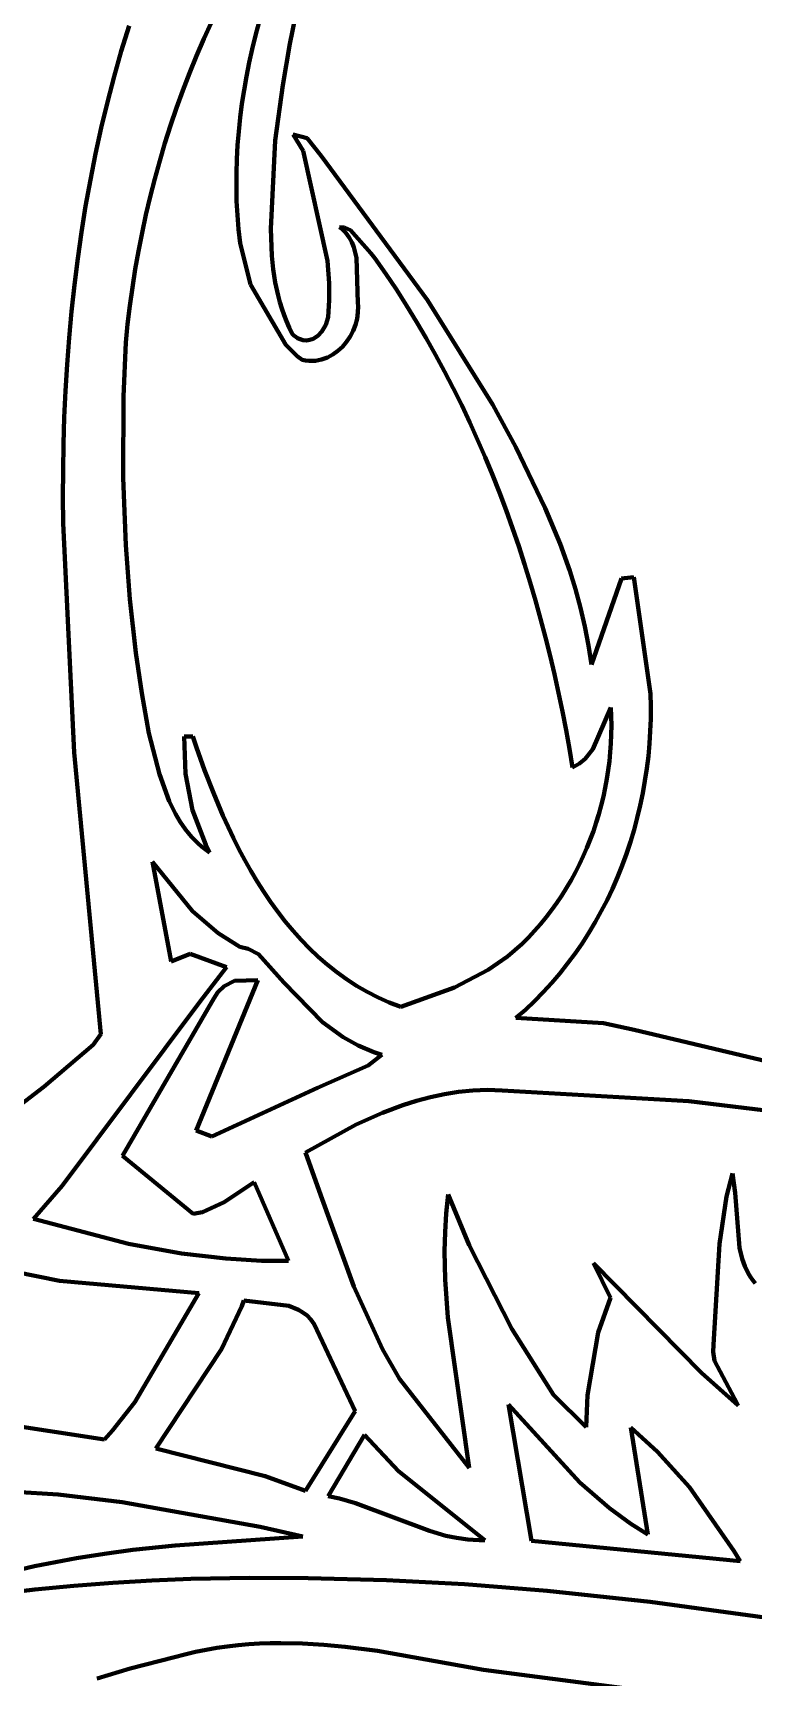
# Model space of a CAD drawing. Header units: millimetres. Extents: x 0 to 12, y 0 to 9.
# Drawn here: x 4.461 to 5.458, y 4.749 to 7.027 of the extents above; entities that cross this region are included whole.
import ezdxf

# ---------------------------------------------------------------- set-up
doc = ezdxf.new("R2010")
doc.units = ezdxf.units.MM
doc.layers.add('color#030303ff', color=7, linetype='CONTINUOUS', lineweight=100)
doc.layers.add('color#ffffffff', color=7, linetype='CONTINUOUS', lineweight=100)

msp = doc.modelspace()

# ---------------------------------------------------------------- linework, layer by layer
at = {"layer": 'color#030303ff'}
for p, q in [((4.7082, 7.0414), (4.6975, 7.0181)), ((4.7689, 7.023), (4.7738, 7.0418)), ((4.8243, 7.0499), (4.8165, 7.0116)), ((4.583, 7.0014), (4.5937, 7.0364)), ((4.6975, 7.0181), (4.6873, 6.9946)), ((4.7644, 7.0042), (4.7689, 7.023)), ((4.573, 6.9661), (4.583, 7.0014)), ((4.6873, 6.9946), (4.6775, 6.9709)), ((4.7603, 6.9853), (4.7644, 7.0042)), ((4.8165, 7.0116), (4.8067, 6.9539)), ((4.6775, 6.9709), (4.6683, 6.9469)), ((4.7565, 6.9663), (4.7603, 6.9853)), ((4.5637, 6.9305), (4.573, 6.9661)), ((4.7532, 6.9473), (4.7565, 6.9663)), ((4.8067, 6.9539), (4.7962, 6.8774)), ((4.5552, 6.8948), (4.5637, 6.9305)), ((4.6683, 6.9469), (4.6595, 6.9227)), ((4.7477, 6.9092), (4.7502, 6.9283)), ((4.7502, 6.9283), (4.7532, 6.9473)), ((4.6595, 6.9227), (4.6513, 6.8984)), ((4.7457, 6.89), (4.7477, 6.9092)), ((4.5473, 6.8589), (4.5552, 6.8948)), ((4.6513, 6.8984), (4.6435, 6.8739)), ((4.7441, 6.8708), (4.7457, 6.89)), ((4.8351, 6.8631), (4.821, 6.8857)), ((4.821, 6.8857), (4.8403, 6.8806)), ((4.8403, 6.8806), (4.8598, 6.8564)), ((4.5402, 6.8229), (4.5473, 6.8589)), ((4.6435, 6.8739), (4.6362, 6.8493)), ((4.743, 6.8516), (4.7441, 6.8708)), ((4.7962, 6.8774), (4.7902, 6.7553)), ((4.8687, 6.7107), (4.8351, 6.8631)), ((4.6362, 6.8493), (4.6294, 6.8245)), ((4.7424, 6.8323), (4.743, 6.8516)), ((4.8598, 6.8564), (5.007, 6.6561)), ((4.5336, 6.7866), (4.5402, 6.8229)), ((4.6294, 6.8245), (4.623, 6.7996)), ((4.7424, 6.8129), (4.7424, 6.8323)), ((4.7428, 6.7936), (4.7424, 6.8129)), ((4.623, 6.7996), (4.6172, 6.7746)), ((4.7439, 6.7742), (4.7428, 6.7936)), ((4.5278, 6.7503), (4.5336, 6.7866)), ((4.6172, 6.7746), (4.6118, 6.7494)), ((4.7455, 6.7548), (4.7439, 6.7742)), ((4.5226, 6.7139), (4.5278, 6.7503)), ((4.6118, 6.7494), (4.6068, 6.7242)), ((4.7477, 6.7353), (4.7455, 6.7548)), ((4.7902, 6.7553), (4.7916, 6.7177)), ((4.8924, 6.7568), (4.8852, 6.7575)), ((4.8852, 6.7575), (4.8884, 6.7549)), ((4.8884, 6.7549), (4.8914, 6.7522)), ((4.8914, 6.7522), (4.8941, 6.7494)), ((4.9007, 6.7534), (4.8924, 6.7568)), ((4.8941, 6.7494), (4.8987, 6.7433)), ((4.8987, 6.7433), (4.9024, 6.7368)), ((4.9285, 6.7214), (4.9007, 6.7534)), ((4.6068, 6.7242), (4.6024, 6.699)), ((4.762, 6.6781), (4.7477, 6.7353)), ((4.9024, 6.7368), (4.9051, 6.7299)), ((4.9051, 6.7299), (4.9086, 6.715)), ((4.9344, 6.7144), (4.9285, 6.7214)), ((4.518, 6.6773), (4.5226, 6.7139)), ((4.6024, 6.699), (4.5984, 6.6737)), ((4.7916, 6.7177), (4.7934, 6.6991)), ((4.7934, 6.6991), (4.7962, 6.6806)), ((4.8711, 6.6797), (4.8687, 6.7107)), ((4.9086, 6.715), (4.9106, 6.6525)), ((4.9495, 6.6928), (4.9344, 6.7144)), ((4.514, 6.6407), (4.518, 6.6773)), ((4.8109, 6.5943), (4.762, 6.6781)), ((4.7962, 6.6806), (4.8001, 6.6625)), ((4.8711, 6.6563), (4.8711, 6.6797)), ((4.9641, 6.6709), (4.9495, 6.6928)), ((4.5984, 6.6737), (4.5948, 6.6483)), ((4.8001, 6.6625), (4.8026, 6.6535)), ((4.8026, 6.6535), (4.8053, 6.6446)), ((4.87, 6.6405), (4.8711, 6.6563)), ((4.9106, 6.6525), (4.9109, 6.6481)), ((4.9783, 6.6487), (4.9641, 6.6709)), ((5.007, 6.6561), (5.0976, 6.5112)), ((4.5107, 6.604), (4.514, 6.6407)), ((4.5948, 6.6483), (4.5917, 6.6229)), ((4.8053, 6.6446), (4.8084, 6.6357)), ((4.8084, 6.6357), (4.8118, 6.627)), ((4.8663, 6.622), (4.8696, 6.6325)), ((4.8696, 6.6325), (4.87, 6.6405)), ((4.9096, 6.6306), (4.9073, 6.622)), ((4.9108, 6.6393), (4.9096, 6.6306)), ((4.9109, 6.6481), (4.9108, 6.6393)), ((4.992, 6.6263), (4.9783, 6.6487)), ((4.5917, 6.6229), (4.5891, 6.5975)), ((4.8118, 6.627), (4.8156, 6.6184)), ((4.8156, 6.6184), (4.8198, 6.6098)), ((4.8198, 6.6098), (4.8222, 6.6075)), ((4.8222, 6.6075), (4.8246, 6.6055)), ((4.8488, 6.6029), (4.8552, 6.607)), ((4.8552, 6.607), (4.8607, 6.6127)), ((4.8607, 6.6127), (4.8663, 6.622)), ((4.9041, 6.6138), (4.9, 6.6059)), ((4.9073, 6.622), (4.9041, 6.6138)), ((5.0054, 6.6036), (4.992, 6.6263)), ((4.5079, 6.5673), (4.5107, 6.604)), ((4.5891, 6.5975), (4.5862, 6.5227)), ((4.8266, 6.5789), (4.8109, 6.5943)), ((4.8246, 6.6055), (4.8271, 6.6038)), ((4.8271, 6.6038), (4.8296, 6.6026)), ((4.8296, 6.6026), (4.8321, 6.6016)), ((4.8321, 6.6016), (4.8345, 6.601)), ((4.8345, 6.601), (4.8394, 6.6006)), ((4.8394, 6.6006), (4.8442, 6.6013)), ((4.8442, 6.6013), (4.8488, 6.6029)), ((4.883, 6.5859), (4.876, 6.5809)), ((4.8894, 6.5918), (4.883, 6.5859)), ((4.8951, 6.5985), (4.8894, 6.5918)), ((4.9, 6.6059), (4.8951, 6.5985)), ((5.0183, 6.5807), (5.0054, 6.6036)), ((4.5056, 6.5306), (4.5079, 6.5673)), ((4.8337, 6.5735), (4.8266, 6.5789)), ((4.8384, 6.5727), (4.8337, 6.5735)), ((4.8429, 6.5722), (4.8384, 6.5727)), ((4.8474, 6.5721), (4.8429, 6.5722)), ((4.8518, 6.5724), (4.8474, 6.5721)), ((4.8562, 6.5731), (4.8518, 6.5724)), ((4.8604, 6.574), (4.8562, 6.5731)), ((4.8645, 6.5753), (4.8604, 6.574)), ((4.8685, 6.5769), (4.8645, 6.5753)), ((4.876, 6.5809), (4.8685, 6.5769)), ((5.0307, 6.5575), (5.0183, 6.5807)), ((5.0428, 6.5342), (5.0307, 6.5575)), ((4.504, 6.4939), (4.5056, 6.5306)), ((4.5862, 6.5227), (4.5857, 6.4103)), ((5.0545, 6.5106), (5.0428, 6.5342)), ((4.5029, 6.4572), (4.504, 6.4939)), ((5.0657, 6.4868), (5.0545, 6.5106)), ((5.0976, 6.5112), (5.1295, 6.4526)), ((5.0766, 6.4629), (5.0657, 6.4868)), ((4.5023, 6.4205), (4.5029, 6.4572)), ((5.087, 6.4387), (5.0766, 6.4629)), ((5.1295, 6.4526), (5.1703, 6.3683)), ((5.0971, 6.4144), (5.087, 6.4387)), ((4.5022, 6.3839), (4.5023, 6.4205)), ((4.5857, 6.4103), (4.5893, 6.3167)), ((5.1067, 6.3899), (5.0971, 6.4144)), ((4.5026, 6.3473), (4.5022, 6.3839)), ((5.116, 6.3652), (5.1067, 6.3899)), ((5.1249, 6.3404), (5.116, 6.3652)), ((5.1703, 6.3683), (5.1907, 6.3189)), ((4.5177, 6.0294), (4.5026, 6.3473)), ((5.1335, 6.3155), (5.1249, 6.3404)), ((4.5893, 6.3167), (4.5949, 6.242)), ((5.1416, 6.2904), (5.1335, 6.3155)), ((5.1907, 6.3189), (5.2041, 6.2813)), ((5.1494, 6.2653), (5.1416, 6.2904)), ((5.1568, 6.24), (5.1494, 6.2653)), ((5.2041, 6.2813), (5.2121, 6.2558)), ((5.2341, 6.1514), (5.2761, 6.2708)), ((5.2761, 6.2708), (5.2928, 6.2723)), ((5.2928, 6.2723), (5.3161, 6.1109)), ((4.5949, 6.242), (4.6032, 6.1676)), ((5.2121, 6.2558), (5.2191, 6.2301)), ((5.1639, 6.2146), (5.1568, 6.24)), ((5.2191, 6.2301), (5.2252, 6.2041)), ((5.1706, 6.1891), (5.1639, 6.2146)), ((5.2252, 6.2041), (5.2302, 6.1779)), ((5.177, 6.1635), (5.1706, 6.1891)), ((5.2302, 6.1779), (5.2341, 6.1514)), ((4.6032, 6.1676), (4.6113, 6.112)), ((5.183, 6.1379), (5.177, 6.1635)), ((5.1887, 6.1122), (5.183, 6.1379)), ((4.6113, 6.112), (4.621, 6.0566)), ((5.194, 6.0864), (5.1887, 6.1122)), ((5.3161, 6.1109), (5.3165, 6.0937)), ((5.1991, 6.0606), (5.194, 6.0864)), ((5.261, 6.0918), (5.2364, 6.0341)), ((5.2616, 6.0794), (5.261, 6.0918)), ((5.3165, 6.0937), (5.3164, 6.0764)), ((5.2037, 6.0348), (5.1991, 6.0606)), ((5.2619, 6.067), (5.2616, 6.0794)), ((5.2617, 6.0546), (5.2619, 6.067)), ((5.3164, 6.0764), (5.3158, 6.0591)), ((4.621, 6.0566), (4.6358, 5.9995)), ((4.6701, 6.0518), (4.6821, 6.0519)), ((4.6718, 6.0001), (4.6701, 6.0518)), ((4.6821, 6.0519), (4.6873, 6.0364)), ((5.2604, 6.0299), (5.2612, 6.0423)), ((5.2612, 6.0423), (5.2617, 6.0546)), ((5.3147, 6.0419), (5.3131, 6.0246)), ((5.3158, 6.0591), (5.3147, 6.0419)), ((4.5548, 5.6396), (4.5177, 6.0294)), ((4.6873, 6.0364), (4.6985, 6.0051)), ((5.2081, 6.0089), (5.2037, 6.0348)), ((5.2176, 6.0144), (5.2081, 6.0089)), ((5.2256, 6.021), (5.2176, 6.0144)), ((5.2364, 6.0341), (5.2256, 6.021)), ((5.2576, 6.0052), (5.2592, 6.0175)), ((5.2592, 6.0175), (5.2604, 6.0299)), ((5.3131, 6.0246), (5.311, 6.0074)), ((4.6358, 5.9995), (4.6493, 5.9622)), ((4.6818, 5.9498), (4.6718, 6.0001)), ((4.6985, 6.0051), (4.7106, 5.9735)), ((5.2534, 5.9807), (5.2557, 5.9929)), ((5.2557, 5.9929), (5.2576, 6.0052)), ((5.311, 6.0074), (5.3084, 5.9902)), ((4.7106, 5.9735), (4.7239, 5.9421)), ((5.2479, 5.9564), (5.2508, 5.9685)), ((5.2508, 5.9685), (5.2534, 5.9807)), ((5.3054, 5.9731), (5.3018, 5.956)), ((5.3084, 5.9902), (5.3054, 5.9731)), ((4.6493, 5.9622), (4.6579, 5.9447)), ((4.7, 5.9016), (4.6818, 5.9498)), ((5.2446, 5.9444), (5.2479, 5.9564)), ((5.3018, 5.956), (5.2978, 5.9391)), ((4.6579, 5.9447), (4.6645, 5.9335)), ((4.6645, 5.9335), (4.6719, 5.9229)), ((4.6719, 5.9229), (4.6801, 5.9129)), ((4.7239, 5.9421), (4.7309, 5.9265)), ((4.7309, 5.9265), (4.7383, 5.9111)), ((5.237, 5.9207), (5.2409, 5.9325)), ((5.2409, 5.9325), (5.2446, 5.9444)), ((5.2978, 5.9391), (5.2932, 5.9223)), ((4.6801, 5.9129), (4.6894, 5.9036)), ((4.6894, 5.9036), (4.6943, 5.8993)), ((4.7051, 5.8912), (4.7, 5.9016)), ((4.7383, 5.9111), (4.746, 5.8957)), ((5.228, 5.8975), (5.2326, 5.909)), ((5.2326, 5.909), (5.237, 5.9207)), ((5.2882, 5.9057), (5.2827, 5.8892)), ((5.2932, 5.9223), (5.2882, 5.9057)), ((4.6263, 5.8781), (4.6521, 5.7399)), ((4.6818, 5.8097), (4.6263, 5.8781)), ((4.6943, 5.8993), (4.6996, 5.8951)), ((4.6996, 5.8951), (4.7051, 5.8912)), ((4.746, 5.8957), (4.7541, 5.8806)), ((4.7541, 5.8806), (4.7625, 5.8657)), ((5.2177, 5.8748), (5.223, 5.8861)), ((5.223, 5.8861), (5.228, 5.8975)), ((5.2827, 5.8892), (5.2767, 5.8729)), ((4.7625, 5.8657), (4.7713, 5.851)), ((5.2061, 5.8528), (5.2121, 5.8637)), ((5.2121, 5.8637), (5.2177, 5.8748)), ((5.2702, 5.8568), (5.2632, 5.8409)), ((5.2767, 5.8729), (5.2702, 5.8568)), ((4.7713, 5.851), (4.7804, 5.8366)), ((4.7804, 5.8366), (4.7899, 5.8225)), ((5.1863, 5.8213), (5.1932, 5.8316)), ((5.1932, 5.8316), (5.1998, 5.8421)), ((5.1998, 5.8421), (5.2061, 5.8528)), ((5.2632, 5.8409), (5.2558, 5.8252)), ((4.7174, 5.7792), (4.6818, 5.8097)), ((4.7899, 5.8225), (4.7998, 5.8088)), ((4.7998, 5.8088), (4.8102, 5.7955)), ((5.1715, 5.8014), (5.179, 5.8112)), ((5.179, 5.8112), (5.1863, 5.8213)), ((5.2479, 5.8098), (5.2395, 5.7946)), ((5.2558, 5.8252), (5.2479, 5.8098)), ((4.8102, 5.7955), (4.8209, 5.7826)), ((5.1554, 5.7824), (5.1636, 5.7918)), ((5.1636, 5.7918), (5.1715, 5.8014)), ((5.2395, 5.7946), (5.2306, 5.7797)), ((4.7474, 5.7602), (4.7174, 5.7792)), ((4.8209, 5.7826), (4.8321, 5.7701)), ((4.8321, 5.7701), (4.8437, 5.7581)), ((5.1182, 5.7472), (5.1381, 5.7645)), ((5.1381, 5.7645), (5.1469, 5.7734)), ((5.1469, 5.7734), (5.1554, 5.7824)), ((5.2213, 5.7652), (5.2115, 5.751)), ((5.2306, 5.7797), (5.2213, 5.7652)), ((4.6521, 5.7399), (4.6786, 5.7506)), ((4.6786, 5.7506), (4.7287, 5.732)), ((4.7586, 5.7577), (4.7474, 5.7602)), ((4.7729, 5.75), (4.7586, 5.7577)), ((4.8081, 5.711), (4.7729, 5.75)), ((4.8437, 5.7581), (4.8558, 5.7466)), ((4.8558, 5.7466), (4.8684, 5.7357)), ((5.0912, 5.7285), (5.1182, 5.7472)), ((5.2115, 5.751), (5.2012, 5.7371)), ((4.7287, 5.732), (4.6916, 5.684)), ((4.8684, 5.7357), (4.8814, 5.7253)), ((4.8814, 5.7253), (4.8949, 5.7156)), ((5.0446, 5.7042), (5.0912, 5.7285)), ((5.1904, 5.7235), (5.1792, 5.7104)), ((5.2012, 5.7371), (5.1904, 5.7235)), ((4.772, 5.7142), (4.6866, 5.506)), ((4.7112, 5.6888), (4.7167, 5.6977)), ((4.7167, 5.6977), (4.7253, 5.7061)), ((4.7253, 5.7061), (4.7399, 5.7132)), ((4.7399, 5.7132), (4.772, 5.7142)), ((4.8619, 5.6561), (4.8081, 5.711)), ((4.8949, 5.7156), (4.909, 5.7065)), ((4.909, 5.7065), (4.9235, 5.698)), ((4.9235, 5.698), (4.9386, 5.6903)), ((4.9704, 5.6772), (5.0446, 5.7042)), ((5.1675, 5.6976), (5.1554, 5.6852)), ((5.1792, 5.7104), (5.1675, 5.6976)), ((4.6916, 5.684), (4.5009, 5.4294)), ((4.5846, 5.4707), (4.7112, 5.6888)), ((4.9386, 5.6903), (4.9542, 5.6834)), ((4.9542, 5.6834), (4.9704, 5.6772)), ((5.1427, 5.6733), (5.1297, 5.6618)), ((5.1554, 5.6852), (5.1427, 5.6733)), ((4.8904, 5.6352), (4.8619, 5.6561)), ((5.1297, 5.6618), (5.251, 5.6545)), ((5.251, 5.6545), (5.2932, 5.6456)), ((4.5442, 5.6245), (4.5548, 5.6396)), ((4.9109, 5.6236), (4.8904, 5.6352)), ((5.2932, 5.6456), (5.6079, 5.5706)), ((4.4757, 5.5663), (4.5442, 5.6245)), ((4.9327, 5.6145), (4.9109, 5.6236)), ((4.9249, 5.596), (4.9441, 5.6109)), ((4.9441, 5.6109), (4.9327, 5.6145)), ((4.8549, 5.5652), (4.9249, 5.596)), ((4.2986, 5.4314), (4.4757, 5.5663)), ((4.7083, 5.4975), (4.8549, 5.5652)), ((5.0503, 5.5595), (5.0306, 5.5564)), ((5.0701, 5.5614), (5.0503, 5.5595)), ((5.0802, 5.5619), (5.0701, 5.5614)), ((5.0902, 5.5621), (5.0802, 5.5619)), ((5.1003, 5.562), (5.0902, 5.5621)), ((5.1105, 5.5615), (5.1003, 5.562)), ((5.3692, 5.5465), (5.1105, 5.5615)), ((4.973, 5.5411), (4.9449, 5.5306)), ((4.992, 5.5472), (4.973, 5.5411)), ((5.0112, 5.5523), (4.992, 5.5472)), ((5.0306, 5.5564), (5.0112, 5.5523)), ((5.5065, 5.5298), (5.3692, 5.5465)), ((4.9083, 5.5142), (4.8383, 5.4756)), ((4.9449, 5.5306), (4.9083, 5.5142)), ((4.6866, 5.506), (4.7083, 5.4975)), ((4.6825, 5.3907), (4.5846, 5.4707)), ((4.8383, 5.4756), (4.8594, 5.4157)), ((5.4214, 5.4143), (5.4295, 5.4463)), ((5.4295, 5.4463), (5.4335, 5.4196)), ((4.5009, 5.4294), (4.4613, 5.3835)), ((4.7673, 5.4345), (4.7256, 5.4067)), ((4.8146, 5.3253), (4.7673, 5.4345)), ((4.7256, 5.4067), (4.6957, 5.3929)), ((4.8594, 5.4157), (4.9053, 5.29)), ((5.0332, 5.3911), (5.036, 5.4173)), ((5.036, 5.4173), (5.065, 5.3472)), ((5.4115, 5.3491), (5.4214, 5.4143)), ((5.4335, 5.4196), (5.4393, 5.3435)), ((4.4613, 5.3835), (4.5932, 5.3489)), ((4.6957, 5.3929), (4.6825, 5.3907)), ((5.0315, 5.3649), (5.0332, 5.3911)), ((5.0309, 5.3386), (5.0315, 5.3649)), ((4.5932, 5.3489), (4.6664, 5.3356)), ((4.6664, 5.3356), (4.728, 5.3284)), ((5.0317, 5.2993), (5.0309, 5.3386)), ((5.065, 5.3472), (5.1238, 5.2312)), ((5.4031, 5.2089), (5.4115, 5.3491)), ((5.4393, 5.3435), (5.4432, 5.328)), ((4.4975, 5.2977), (4.3978, 5.318)), ((4.728, 5.3284), (4.7774, 5.3255)), ((4.7774, 5.3255), (4.8146, 5.3253)), ((5.2606, 5.274), (5.2372, 5.3223)), ((5.2372, 5.3223), (5.3868, 5.1703)), ((5.4432, 5.328), (5.4468, 5.3181)), ((5.4468, 5.3181), (5.4515, 5.3084)), ((5.4515, 5.3084), (5.4543, 5.3037)), ((4.6902, 5.2805), (4.4975, 5.2977)), ((4.9053, 5.29), (4.9448, 5.2032)), ((5.0355, 5.247), (5.0317, 5.2993)), ((5.4543, 5.3037), (5.4575, 5.2991)), ((5.4575, 5.2991), (5.4609, 5.2946)), ((4.6019, 5.1294), (4.6902, 5.2805)), ((4.7498, 5.2627), (4.7218, 5.203)), ((4.7528, 5.2704), (4.7498, 5.2627)), ((4.8153, 5.2631), (4.7528, 5.2704)), ((4.8286, 5.2577), (4.8153, 5.2631)), ((5.2437, 5.2262), (5.2606, 5.274)), ((4.8347, 5.2539), (4.8286, 5.2577)), ((4.8404, 5.2494), (4.8347, 5.2539)), ((4.8455, 5.2439), (4.8404, 5.2494)), ((4.85, 5.2375), (4.8455, 5.2439)), ((5.0649, 5.0387), (5.0355, 5.247)), ((4.9068, 5.1172), (4.85, 5.2375)), ((5.1238, 5.2312), (5.1818, 5.1396)), ((5.2289, 5.1391), (5.2437, 5.2262)), ((4.7218, 5.203), (4.6308, 5.0653)), ((4.9448, 5.2032), (4.9686, 5.1618)), ((5.4027, 5.1991), (5.4031, 5.2089)), ((5.4047, 5.1867), (5.4027, 5.1991)), ((5.436, 5.1279), (5.4047, 5.1867)), ((4.9686, 5.1618), (5.0649, 5.0387)), ((5.3868, 5.1703), (5.4374, 5.1251)), ((4.5708, 5.0901), (4.6019, 5.1294)), ((5.1194, 5.1262), (5.1514, 4.9374)), ((5.218, 5.0183), (5.1194, 5.1262)), ((5.1818, 5.1396), (5.2268, 5.0948)), ((5.2268, 5.0948), (5.2289, 5.1391)), ((5.4374, 5.1251), (5.436, 5.1279)), ((4.838, 5.0066), (4.9068, 5.1172)), ((4.4153, 5.0998), (4.5596, 5.0777)), ((4.5596, 5.0777), (4.5708, 5.0901)), ((4.9199, 5.0845), (4.8698, 4.9994)), ((4.967, 5.0341), (4.9199, 5.0845)), ((5.3257, 5.0609), (5.2887, 5.0943)), ((5.2887, 5.0943), (5.3122, 4.9463)), ((4.6308, 5.0653), (4.7822, 5.027)), ((5.37, 5.0118), (5.3257, 5.0609)), ((5.0864, 4.9384), (4.967, 5.0341)), ((4.7822, 5.027), (4.838, 5.0066)), ((5.2594, 4.9826), (5.218, 5.0183)), ((5.4316, 4.9235), (5.37, 5.0118)), ((4.4955, 5.0016), (4.436, 5.0055)), ((4.5844, 4.9911), (4.4955, 5.0016)), ((4.7754, 4.9569), (4.5844, 4.9911)), ((4.8698, 4.9994), (4.8851, 4.9962)), ((4.8851, 4.9962), (4.9076, 4.9898)), ((4.9076, 4.9898), (5.0101, 4.9511)), ((5.289, 4.9611), (5.2594, 4.9826)), ((4.6578, 4.9312), (4.8346, 4.9433)), ((4.8346, 4.9433), (4.7754, 4.9569)), ((5.0101, 4.9511), (5.0324, 4.9446)), ((5.0324, 4.9446), (5.0475, 4.9414)), ((5.3122, 4.9463), (5.289, 4.9611)), ((4.5597, 4.9196), (4.5989, 4.9249)), ((4.5989, 4.9249), (4.6578, 4.9312)), ((5.0475, 4.9414), (5.0629, 4.9393)), ((5.0629, 4.9393), (5.0706, 4.9387)), ((5.0706, 4.9387), (5.0785, 4.9384)), ((5.0785, 4.9384), (5.0864, 4.9384)), ((5.1514, 4.9374), (5.4401, 4.9092)), ((5.4401, 4.9092), (5.4316, 4.9235)), ((4.4436, 4.8978), (4.4628, 4.9022)), ((4.4628, 4.9022), (4.4821, 4.9062)), ((4.4821, 4.9062), (4.5208, 4.9135)), ((4.5208, 4.9135), (4.5597, 4.9196)), ((4.5172, 4.8751), (4.4633, 4.8699)), ((4.5712, 4.8793), (4.5172, 4.8751)), ((4.6252, 4.8825), (4.5712, 4.8793)), ((4.6794, 4.8846), (4.6252, 4.8825)), ((4.7606, 4.8862), (4.6794, 4.8846)), ((4.8419, 4.8859), (4.7606, 4.8862)), ((4.9503, 4.8829), (4.8419, 4.8859)), ((5.0585, 4.8774), (4.9503, 4.8829)), ((5.1729, 4.8682), (5.0585, 4.8774)), ((4.4633, 4.8699), (4.4096, 4.8634)), ((5.3156, 4.853), (5.1729, 4.8682)), ((5.5431, 4.822), (5.3156, 4.853)), ((4.6712, 4.7802), (4.6858, 4.7836)), ((4.6858, 4.7836), (4.7005, 4.7866)), ((4.7005, 4.7866), (4.7152, 4.7891)), ((4.7152, 4.7891), (4.7299, 4.7912)), ((4.7299, 4.7912), (4.7447, 4.7928)), ((4.7447, 4.7928), (4.7595, 4.7941)), ((4.7595, 4.7941), (4.7743, 4.795)), ((4.7743, 4.795), (4.7892, 4.7955)), ((4.7892, 4.7955), (4.804, 4.7957)), ((4.804, 4.7957), (4.8338, 4.7951)), ((4.8338, 4.7951), (4.8635, 4.7934)), ((4.8635, 4.7934), (4.8933, 4.7907)), ((4.8933, 4.7907), (4.9379, 4.7851)), ((4.9379, 4.7851), (5.0848, 4.7587)), ((4.5953, 4.7606), (4.6567, 4.7763)), ((4.6567, 4.7763), (4.6712, 4.7802)), ((4.5494, 4.7469), (4.5953, 4.7606)), ((5.0848, 4.7587), (5.2797, 4.7333))]:
    msp.add_line(p, q, dxfattribs=at)
at = {"layer": 'color#ffffffff'}
for p, q in [((4.6975, 7.0181), (4.7082, 7.0414)), ((4.7738, 7.0418), (4.7689, 7.023)), ((4.8165, 7.0116), (4.8243, 7.0499)), ((4.5937, 7.0364), (4.583, 7.0014)), ((4.6873, 6.9946), (4.6975, 7.0181)), ((4.7689, 7.023), (4.7644, 7.0042)), ((4.583, 7.0014), (4.573, 6.9661)), ((4.6775, 6.9709), (4.6873, 6.9946)), ((4.7644, 7.0042), (4.7603, 6.9853)), ((4.8067, 6.9539), (4.8165, 7.0116)), ((4.6683, 6.9469), (4.6775, 6.9709)), ((4.7603, 6.9853), (4.7565, 6.9663)), ((4.573, 6.9661), (4.5637, 6.9305)), ((4.7565, 6.9663), (4.7532, 6.9473)), ((4.7962, 6.8774), (4.8067, 6.9539)), ((4.5637, 6.9305), (4.5552, 6.8948)), ((4.6595, 6.9227), (4.6683, 6.9469)), ((4.7502, 6.9283), (4.7477, 6.9092)), ((4.7532, 6.9473), (4.7502, 6.9283)), ((4.6513, 6.8984), (4.6595, 6.9227)), ((4.7477, 6.9092), (4.7457, 6.89)), ((4.5552, 6.8948), (4.5473, 6.8589)), ((4.6435, 6.8739), (4.6513, 6.8984)), ((4.7457, 6.89), (4.7441, 6.8708)), ((4.8403, 6.8806), (4.821, 6.8857)), ((4.821, 6.8857), (4.8351, 6.8631)), ((4.8598, 6.8564), (4.8403, 6.8806)), ((4.5473, 6.8589), (4.5402, 6.8229)), ((4.6362, 6.8493), (4.6435, 6.8739)), ((4.7441, 6.8708), (4.743, 6.8516)), ((4.7902, 6.7553), (4.7962, 6.8774)), ((4.8351, 6.8631), (4.8687, 6.7107)), ((4.6294, 6.8245), (4.6362, 6.8493)), ((4.743, 6.8516), (4.7424, 6.8323)), ((5.007, 6.6561), (4.8598, 6.8564)), ((4.5402, 6.8229), (4.5336, 6.7866)), ((4.623, 6.7996), (4.6294, 6.8245)), ((4.7424, 6.8323), (4.7424, 6.8129)), ((4.7424, 6.8129), (4.7428, 6.7936)), ((4.6172, 6.7746), (4.623, 6.7996)), ((4.7428, 6.7936), (4.7439, 6.7742)), ((4.5336, 6.7866), (4.5278, 6.7503)), ((4.6118, 6.7494), (4.6172, 6.7746)), ((4.7439, 6.7742), (4.7455, 6.7548)), ((4.5278, 6.7503), (4.5226, 6.7139)), ((4.6068, 6.7242), (4.6118, 6.7494)), ((4.7455, 6.7548), (4.7477, 6.7353)), ((4.7916, 6.7177), (4.7902, 6.7553)), ((4.8884, 6.7549), (4.8852, 6.7575)), ((4.8852, 6.7575), (4.8924, 6.7568)), ((4.8914, 6.7522), (4.8884, 6.7549)), ((4.8941, 6.7494), (4.8914, 6.7522)), ((4.8924, 6.7568), (4.9007, 6.7534)), ((4.8987, 6.7433), (4.8941, 6.7494)), ((4.9024, 6.7368), (4.8987, 6.7433)), ((4.9007, 6.7534), (4.9285, 6.7214)), ((4.6024, 6.699), (4.6068, 6.7242)), ((4.7477, 6.7353), (4.762, 6.6781)), ((4.9051, 6.7299), (4.9024, 6.7368)), ((4.9086, 6.715), (4.9051, 6.7299)), ((4.9285, 6.7214), (4.9344, 6.7144)), ((4.5226, 6.7139), (4.518, 6.6773)), ((4.5984, 6.6737), (4.6024, 6.699)), ((4.7934, 6.6991), (4.7916, 6.7177)), ((4.7962, 6.6806), (4.7934, 6.6991)), ((4.8687, 6.7107), (4.8711, 6.6797)), ((4.9106, 6.6525), (4.9086, 6.715)), ((4.9344, 6.7144), (4.9495, 6.6928)), ((4.518, 6.6773), (4.514, 6.6407)), ((4.762, 6.6781), (4.8109, 6.5943)), ((4.8001, 6.6625), (4.7962, 6.6806)), ((4.8711, 6.6797), (4.8711, 6.6563)), ((4.9495, 6.6928), (4.9641, 6.6709)), ((4.5948, 6.6483), (4.5984, 6.6737)), ((4.8026, 6.6535), (4.8001, 6.6625)), ((4.8053, 6.6446), (4.8026, 6.6535)), ((4.8711, 6.6563), (4.87, 6.6405)), ((4.9109, 6.6481), (4.9106, 6.6525)), ((4.9641, 6.6709), (4.9783, 6.6487)), ((5.0976, 6.5112), (5.007, 6.6561)), ((4.514, 6.6407), (4.5107, 6.604)), ((4.5917, 6.6229), (4.5948, 6.6483)), ((4.8084, 6.6357), (4.8053, 6.6446)), ((4.8118, 6.627), (4.8084, 6.6357)), ((4.8696, 6.6325), (4.8663, 6.622)), ((4.87, 6.6405), (4.8696, 6.6325)), ((4.9073, 6.622), (4.9096, 6.6306)), ((4.9096, 6.6306), (4.9108, 6.6393)), ((4.9108, 6.6393), (4.9109, 6.6481)), ((4.9783, 6.6487), (4.992, 6.6263)), ((4.5891, 6.5975), (4.5917, 6.6229)), ((4.8156, 6.6184), (4.8118, 6.627)), ((4.8198, 6.6098), (4.8156, 6.6184)), ((4.8222, 6.6075), (4.8198, 6.6098)), ((4.8246, 6.6055), (4.8222, 6.6075)), ((4.8552, 6.607), (4.8488, 6.6029)), ((4.8607, 6.6127), (4.8552, 6.607)), ((4.8663, 6.622), (4.8607, 6.6127)), ((4.9, 6.6059), (4.9041, 6.6138)), ((4.9041, 6.6138), (4.9073, 6.622)), ((4.992, 6.6263), (5.0054, 6.6036)), ((4.5107, 6.604), (4.5079, 6.5673)), ((4.5862, 6.5227), (4.5891, 6.5975)), ((4.8109, 6.5943), (4.8266, 6.5789)), ((4.8271, 6.6038), (4.8246, 6.6055)), ((4.8296, 6.6026), (4.8271, 6.6038)), ((4.8321, 6.6016), (4.8296, 6.6026)), ((4.8345, 6.601), (4.8321, 6.6016)), ((4.8394, 6.6006), (4.8345, 6.601)), ((4.8442, 6.6013), (4.8394, 6.6006)), ((4.8488, 6.6029), (4.8442, 6.6013)), ((4.876, 6.5809), (4.883, 6.5859)), ((4.883, 6.5859), (4.8894, 6.5918)), ((4.8894, 6.5918), (4.8951, 6.5985)), ((4.8951, 6.5985), (4.9, 6.6059)), ((5.0054, 6.6036), (5.0183, 6.5807)), ((4.5079, 6.5673), (4.5056, 6.5306)), ((4.8266, 6.5789), (4.8337, 6.5735)), ((4.8337, 6.5735), (4.8384, 6.5727)), ((4.8384, 6.5727), (4.8429, 6.5722)), ((4.8429, 6.5722), (4.8474, 6.5721)), ((4.8474, 6.5721), (4.8518, 6.5724)), ((4.8518, 6.5724), (4.8562, 6.5731)), ((4.8562, 6.5731), (4.8604, 6.574)), ((4.8604, 6.574), (4.8645, 6.5753)), ((4.8645, 6.5753), (4.8685, 6.5769)), ((4.8685, 6.5769), (4.876, 6.5809)), ((5.0183, 6.5807), (5.0307, 6.5575)), ((5.0307, 6.5575), (5.0428, 6.5342)), ((4.5056, 6.5306), (4.504, 6.4939)), ((4.5857, 6.4103), (4.5862, 6.5227)), ((5.0428, 6.5342), (5.0545, 6.5106)), ((4.504, 6.4939), (4.5029, 6.4572)), ((5.0545, 6.5106), (5.0657, 6.4868)), ((5.1295, 6.4526), (5.0976, 6.5112)), ((5.0657, 6.4868), (5.0766, 6.4629)), ((4.5029, 6.4572), (4.5023, 6.4205)), ((5.0766, 6.4629), (5.087, 6.4387)), ((5.1703, 6.3683), (5.1295, 6.4526)), ((5.087, 6.4387), (5.0971, 6.4144)), ((4.5023, 6.4205), (4.5022, 6.3839)), ((4.5893, 6.3167), (4.5857, 6.4103)), ((5.0971, 6.4144), (5.1067, 6.3899)), ((4.5022, 6.3839), (4.5026, 6.3473)), ((5.1067, 6.3899), (5.116, 6.3652)), ((5.116, 6.3652), (5.1249, 6.3404)), ((5.1907, 6.3189), (5.1703, 6.3683)), ((4.5026, 6.3473), (4.5177, 6.0294)), ((5.1249, 6.3404), (5.1335, 6.3155)), ((4.5949, 6.242), (4.5893, 6.3167)), ((5.1335, 6.3155), (5.1416, 6.2904)), ((5.2041, 6.2813), (5.1907, 6.3189)), ((5.1416, 6.2904), (5.1494, 6.2653)), ((5.1494, 6.2653), (5.1568, 6.24)), ((5.2121, 6.2558), (5.2041, 6.2813)), ((5.2761, 6.2708), (5.2341, 6.1514)), ((5.2928, 6.2723), (5.2761, 6.2708)), ((5.3161, 6.1109), (5.2928, 6.2723)), ((4.6032, 6.1676), (4.5949, 6.242)), ((5.2191, 6.2301), (5.2121, 6.2558)), ((5.1568, 6.24), (5.1639, 6.2146)), ((5.2252, 6.2041), (5.2191, 6.2301)), ((5.1639, 6.2146), (5.1706, 6.1891)), ((5.2302, 6.1779), (5.2252, 6.2041)), ((5.1706, 6.1891), (5.177, 6.1635)), ((5.2341, 6.1514), (5.2302, 6.1779)), ((4.6113, 6.112), (4.6032, 6.1676)), ((5.177, 6.1635), (5.183, 6.1379)), ((5.183, 6.1379), (5.1887, 6.1122)), ((4.621, 6.0566), (4.6113, 6.112)), ((5.1887, 6.1122), (5.194, 6.0864)), ((5.3165, 6.0937), (5.3161, 6.1109)), ((5.194, 6.0864), (5.1991, 6.0606)), ((5.2364, 6.0341), (5.261, 6.0918)), ((5.261, 6.0918), (5.2616, 6.0794)), ((5.3164, 6.0764), (5.3165, 6.0937)), ((5.1991, 6.0606), (5.2037, 6.0348)), ((5.2616, 6.0794), (5.2619, 6.067)), ((5.2619, 6.067), (5.2617, 6.0546)), ((5.3158, 6.0591), (5.3164, 6.0764)), ((4.6358, 5.9995), (4.621, 6.0566)), ((4.6821, 6.0519), (4.6701, 6.0518)), ((4.6701, 6.0518), (4.6718, 6.0001)), ((4.6873, 6.0364), (4.6821, 6.0519)), ((5.2612, 6.0423), (5.2604, 6.0299)), ((5.2617, 6.0546), (5.2612, 6.0423)), ((5.3131, 6.0246), (5.3147, 6.0419)), ((5.3147, 6.0419), (5.3158, 6.0591)), ((4.5177, 6.0294), (4.5548, 5.6396)), ((4.6985, 6.0051), (4.6873, 6.0364)), ((5.2037, 6.0348), (5.2081, 6.0089)), ((5.2081, 6.0089), (5.2176, 6.0144)), ((5.2176, 6.0144), (5.2256, 6.021)), ((5.2256, 6.021), (5.2364, 6.0341)), ((5.2592, 6.0175), (5.2576, 6.0052)), ((5.2604, 6.0299), (5.2592, 6.0175)), ((5.311, 6.0074), (5.3131, 6.0246)), ((4.6493, 5.9622), (4.6358, 5.9995)), ((4.6718, 6.0001), (4.6818, 5.9498)), ((4.7106, 5.9735), (4.6985, 6.0051)), ((5.2557, 5.9929), (5.2534, 5.9807)), ((5.2576, 6.0052), (5.2557, 5.9929)), ((5.3084, 5.9902), (5.311, 6.0074)), ((4.7239, 5.9421), (4.7106, 5.9735)), ((5.2508, 5.9685), (5.2479, 5.9564)), ((5.2534, 5.9807), (5.2508, 5.9685)), ((5.3018, 5.956), (5.3054, 5.9731)), ((5.3054, 5.9731), (5.3084, 5.9902)), ((4.6579, 5.9447), (4.6493, 5.9622)), ((4.6818, 5.9498), (4.7, 5.9016)), ((5.2479, 5.9564), (5.2446, 5.9444)), ((5.2978, 5.9391), (5.3018, 5.956)), ((4.6645, 5.9335), (4.6579, 5.9447)), ((4.6719, 5.9229), (4.6645, 5.9335)), ((4.6801, 5.9129), (4.6719, 5.9229)), ((4.7309, 5.9265), (4.7239, 5.9421)), ((4.7383, 5.9111), (4.7309, 5.9265)), ((5.2409, 5.9325), (5.237, 5.9207)), ((5.2446, 5.9444), (5.2409, 5.9325)), ((5.2932, 5.9223), (5.2978, 5.9391)), ((4.6894, 5.9036), (4.6801, 5.9129)), ((4.6943, 5.8993), (4.6894, 5.9036)), ((4.7, 5.9016), (4.7051, 5.8912)), ((4.746, 5.8957), (4.7383, 5.9111)), ((5.2326, 5.909), (5.228, 5.8975)), ((5.237, 5.9207), (5.2326, 5.909)), ((5.2827, 5.8892), (5.2882, 5.9057)), ((5.2882, 5.9057), (5.2932, 5.9223)), ((4.6263, 5.8781), (4.6818, 5.8097)), ((4.6521, 5.7399), (4.6263, 5.8781)), ((4.6996, 5.8951), (4.6943, 5.8993)), ((4.7051, 5.8912), (4.6996, 5.8951)), ((4.7541, 5.8806), (4.746, 5.8957)), ((4.7625, 5.8657), (4.7541, 5.8806)), ((5.223, 5.8861), (5.2177, 5.8748)), ((5.228, 5.8975), (5.223, 5.8861)), ((5.2767, 5.8729), (5.2827, 5.8892)), ((4.7713, 5.851), (4.7625, 5.8657)), ((5.2121, 5.8637), (5.2061, 5.8528)), ((5.2177, 5.8748), (5.2121, 5.8637)), ((5.2632, 5.8409), (5.2702, 5.8568)), ((5.2702, 5.8568), (5.2767, 5.8729)), ((4.7804, 5.8366), (4.7713, 5.851)), ((4.7899, 5.8225), (4.7804, 5.8366)), ((5.1932, 5.8316), (5.1863, 5.8213)), ((5.1998, 5.8421), (5.1932, 5.8316)), ((5.2061, 5.8528), (5.1998, 5.8421)), ((5.2558, 5.8252), (5.2632, 5.8409)), ((4.6818, 5.8097), (4.7174, 5.7792)), ((4.7998, 5.8088), (4.7899, 5.8225)), ((4.8102, 5.7955), (4.7998, 5.8088)), ((5.179, 5.8112), (5.1715, 5.8014)), ((5.1863, 5.8213), (5.179, 5.8112)), ((5.2395, 5.7946), (5.2479, 5.8098)), ((5.2479, 5.8098), (5.2558, 5.8252)), ((4.8209, 5.7826), (4.8102, 5.7955)), ((5.1636, 5.7918), (5.1554, 5.7824)), ((5.1715, 5.8014), (5.1636, 5.7918)), ((5.2306, 5.7797), (5.2395, 5.7946)), ((4.7174, 5.7792), (4.7474, 5.7602)), ((4.8321, 5.7701), (4.8209, 5.7826)), ((4.8437, 5.7581), (4.8321, 5.7701)), ((5.1381, 5.7645), (5.1182, 5.7472)), ((5.1469, 5.7734), (5.1381, 5.7645)), ((5.1554, 5.7824), (5.1469, 5.7734)), ((5.2115, 5.751), (5.2213, 5.7652)), ((5.2213, 5.7652), (5.2306, 5.7797)), ((4.6786, 5.7506), (4.6521, 5.7399)), ((4.7287, 5.732), (4.6786, 5.7506)), ((4.7474, 5.7602), (4.7586, 5.7577)), ((4.7586, 5.7577), (4.7729, 5.75)), ((4.7729, 5.75), (4.8081, 5.711)), ((4.8558, 5.7466), (4.8437, 5.7581)), ((4.8684, 5.7357), (4.8558, 5.7466)), ((5.1182, 5.7472), (5.0912, 5.7285)), ((5.2012, 5.7371), (5.2115, 5.751)), ((4.6916, 5.684), (4.7287, 5.732)), ((4.8814, 5.7253), (4.8684, 5.7357)), ((4.8949, 5.7156), (4.8814, 5.7253)), ((5.0912, 5.7285), (5.0446, 5.7042)), ((5.1792, 5.7104), (5.1904, 5.7235)), ((5.1904, 5.7235), (5.2012, 5.7371)), ((4.6866, 5.506), (4.772, 5.7142)), ((4.7167, 5.6977), (4.7112, 5.6888)), ((4.7253, 5.7061), (4.7167, 5.6977)), ((4.7399, 5.7132), (4.7253, 5.7061)), ((4.772, 5.7142), (4.7399, 5.7132)), ((4.8081, 5.711), (4.8619, 5.6561)), ((4.909, 5.7065), (4.8949, 5.7156)), ((4.9235, 5.698), (4.909, 5.7065)), ((4.9386, 5.6903), (4.9235, 5.698)), ((5.0446, 5.7042), (4.9704, 5.6772)), ((5.1554, 5.6852), (5.1675, 5.6976)), ((5.1675, 5.6976), (5.1792, 5.7104)), ((4.5009, 5.4294), (4.6916, 5.684)), ((4.7112, 5.6888), (4.5846, 5.4707)), ((4.9542, 5.6834), (4.9386, 5.6903)), ((4.9704, 5.6772), (4.9542, 5.6834)), ((5.1297, 5.6618), (5.1427, 5.6733)), ((5.1427, 5.6733), (5.1554, 5.6852)), ((4.8619, 5.6561), (4.8904, 5.6352)), ((5.251, 5.6545), (5.1297, 5.6618)), ((5.2932, 5.6456), (5.251, 5.6545)), ((4.5548, 5.6396), (4.5442, 5.6245)), ((4.8904, 5.6352), (4.9109, 5.6236)), ((5.6079, 5.5706), (5.2932, 5.6456)), ((4.5442, 5.6245), (4.4757, 5.5663)), ((4.9109, 5.6236), (4.9327, 5.6145)), ((4.9441, 5.6109), (4.9249, 5.596)), ((4.9327, 5.6145), (4.9441, 5.6109)), ((4.9249, 5.596), (4.8549, 5.5652)), ((4.4757, 5.5663), (4.2986, 5.4314)), ((4.8549, 5.5652), (4.7083, 5.4975)), ((5.0306, 5.5564), (5.0503, 5.5595)), ((5.0503, 5.5595), (5.0701, 5.5614)), ((5.0701, 5.5614), (5.0802, 5.5619)), ((5.0802, 5.5619), (5.0902, 5.5621)), ((5.0902, 5.5621), (5.1003, 5.562)), ((5.1003, 5.562), (5.1105, 5.5615)), ((5.1105, 5.5615), (5.3692, 5.5465)), ((4.9449, 5.5306), (4.973, 5.5411)), ((4.973, 5.5411), (4.992, 5.5472)), ((4.992, 5.5472), (5.0112, 5.5523)), ((5.0112, 5.5523), (5.0306, 5.5564)), ((5.3692, 5.5465), (5.5065, 5.5298)), ((4.8383, 5.4756), (4.9083, 5.5142)), ((4.9083, 5.5142), (4.9449, 5.5306)), ((4.7083, 5.4975), (4.6866, 5.506)), ((4.5846, 5.4707), (4.6825, 5.3907)), ((4.8594, 5.4157), (4.8383, 5.4756)), ((5.4295, 5.4463), (5.4214, 5.4143)), ((5.4335, 5.4196), (5.4295, 5.4463)), ((4.4613, 5.3835), (4.5009, 5.4294)), ((4.7256, 5.4067), (4.7673, 5.4345)), ((4.7673, 5.4345), (4.8146, 5.3253)), ((4.6957, 5.3929), (4.7256, 5.4067)), ((4.9053, 5.29), (4.8594, 5.4157)), ((5.036, 5.4173), (5.0332, 5.3911)), ((5.065, 5.3472), (5.036, 5.4173)), ((5.4214, 5.4143), (5.4115, 5.3491)), ((5.4393, 5.3435), (5.4335, 5.4196)), ((4.5932, 5.3489), (4.4613, 5.3835)), ((4.6825, 5.3907), (4.6957, 5.3929)), ((5.0332, 5.3911), (5.0315, 5.3649)), ((5.0315, 5.3649), (5.0309, 5.3386)), ((4.6664, 5.3356), (4.5932, 5.3489)), ((4.728, 5.3284), (4.6664, 5.3356)), ((5.0309, 5.3386), (5.0317, 5.2993)), ((5.1238, 5.2312), (5.065, 5.3472)), ((5.4115, 5.3491), (5.4031, 5.2089)), ((5.4432, 5.328), (5.4393, 5.3435)), ((4.3978, 5.318), (4.4975, 5.2977)), ((4.7774, 5.3255), (4.728, 5.3284)), ((4.8146, 5.3253), (4.7774, 5.3255)), ((5.3868, 5.1703), (5.2372, 5.3223)), ((5.2372, 5.3223), (5.2606, 5.274)), ((5.4468, 5.3181), (5.4432, 5.328)), ((5.4515, 5.3084), (5.4468, 5.3181)), ((5.4543, 5.3037), (5.4515, 5.3084)), ((4.4975, 5.2977), (4.6902, 5.2805)), ((4.9448, 5.2032), (4.9053, 5.29)), ((5.0317, 5.2993), (5.0355, 5.247)), ((5.4575, 5.2991), (5.4543, 5.3037)), ((5.4609, 5.2946), (5.4575, 5.2991)), ((4.6902, 5.2805), (4.6019, 5.1294)), ((4.7218, 5.203), (4.7498, 5.2627)), ((4.7498, 5.2627), (4.7528, 5.2704)), ((4.7528, 5.2704), (4.8153, 5.2631)), ((4.8153, 5.2631), (4.8286, 5.2577)), ((5.2606, 5.274), (5.2437, 5.2262)), ((4.8286, 5.2577), (4.8347, 5.2539)), ((4.8347, 5.2539), (4.8404, 5.2494)), ((4.8404, 5.2494), (4.8455, 5.2439)), ((4.8455, 5.2439), (4.85, 5.2375)), ((5.0355, 5.247), (5.0649, 5.0387)), ((4.85, 5.2375), (4.9068, 5.1172)), ((5.1818, 5.1396), (5.1238, 5.2312)), ((5.2437, 5.2262), (5.2289, 5.1391)), ((4.6308, 5.0653), (4.7218, 5.203)), ((4.9686, 5.1618), (4.9448, 5.2032)), ((5.4031, 5.2089), (5.4027, 5.1991)), ((5.4027, 5.1991), (5.4047, 5.1867)), ((5.4047, 5.1867), (5.436, 5.1279)), ((5.0649, 5.0387), (4.9686, 5.1618)), ((5.4374, 5.1251), (5.3868, 5.1703)), ((4.6019, 5.1294), (4.5708, 5.0901)), ((5.1194, 5.1262), (5.218, 5.0183)), ((5.1514, 4.9374), (5.1194, 5.1262)), ((5.2268, 5.0948), (5.1818, 5.1396)), ((5.2289, 5.1391), (5.2268, 5.0948)), ((5.436, 5.1279), (5.4374, 5.1251)), ((4.9068, 5.1172), (4.838, 5.0066)), ((4.5596, 5.0777), (4.4153, 5.0998)), ((4.5708, 5.0901), (4.5596, 5.0777)), ((4.8698, 4.9994), (4.9199, 5.0845)), ((4.9199, 5.0845), (4.967, 5.0341)), ((5.3122, 4.9463), (5.2887, 5.0943)), ((5.2887, 5.0943), (5.3257, 5.0609)), ((4.7822, 5.027), (4.6308, 5.0653)), ((5.3257, 5.0609), (5.37, 5.0118)), ((4.967, 5.0341), (5.0864, 4.9384)), ((4.838, 5.0066), (4.7822, 5.027)), ((5.218, 5.0183), (5.2594, 4.9826)), ((5.37, 5.0118), (5.4316, 4.9235)), ((4.436, 5.0055), (4.4955, 5.0016)), ((4.4955, 5.0016), (4.5844, 4.9911)), ((4.5844, 4.9911), (4.7754, 4.9569)), ((4.8851, 4.9962), (4.8698, 4.9994)), ((4.9076, 4.9898), (4.8851, 4.9962)), ((5.0101, 4.9511), (4.9076, 4.9898)), ((5.2594, 4.9826), (5.289, 4.9611)), ((4.8346, 4.9433), (4.6578, 4.9312)), ((4.7754, 4.9569), (4.8346, 4.9433)), ((5.0324, 4.9446), (5.0101, 4.9511)), ((5.0475, 4.9414), (5.0324, 4.9446)), ((5.289, 4.9611), (5.3122, 4.9463)), ((4.5989, 4.9249), (4.5597, 4.9196)), ((4.6578, 4.9312), (4.5989, 4.9249)), ((5.0629, 4.9393), (5.0475, 4.9414)), ((5.0706, 4.9387), (5.0629, 4.9393)), ((5.0785, 4.9384), (5.0706, 4.9387)), ((5.0864, 4.9384), (5.0785, 4.9384)), ((5.4401, 4.9092), (5.1514, 4.9374)), ((5.4316, 4.9235), (5.4401, 4.9092)), ((4.4628, 4.9022), (4.4436, 4.8978)), ((4.4821, 4.9062), (4.4628, 4.9022)), ((4.5208, 4.9135), (4.4821, 4.9062)), ((4.5597, 4.9196), (4.5208, 4.9135)), ((4.4633, 4.8699), (4.5172, 4.8751)), ((4.5172, 4.8751), (4.5712, 4.8793)), ((4.5712, 4.8793), (4.6252, 4.8825)), ((4.6252, 4.8825), (4.6794, 4.8846)), ((4.6794, 4.8846), (4.7606, 4.8862)), ((4.7606, 4.8862), (4.8419, 4.8859)), ((4.8419, 4.8859), (4.9503, 4.8829)), ((4.9503, 4.8829), (5.0585, 4.8774)), ((5.0585, 4.8774), (5.1729, 4.8682)), ((4.4096, 4.8634), (4.4633, 4.8699)), ((5.1729, 4.8682), (5.3156, 4.853)), ((5.3156, 4.853), (5.5431, 4.822)), ((4.6858, 4.7836), (4.6712, 4.7802)), ((4.7005, 4.7866), (4.6858, 4.7836)), ((4.7152, 4.7891), (4.7005, 4.7866)), ((4.7299, 4.7912), (4.7152, 4.7891)), ((4.7447, 4.7928), (4.7299, 4.7912)), ((4.7595, 4.7941), (4.7447, 4.7928)), ((4.7743, 4.795), (4.7595, 4.7941)), ((4.7892, 4.7955), (4.7743, 4.795)), ((4.804, 4.7957), (4.7892, 4.7955)), ((4.8338, 4.7951), (4.804, 4.7957)), ((4.8635, 4.7934), (4.8338, 4.7951)), ((4.8933, 4.7907), (4.8635, 4.7934)), ((4.9379, 4.7851), (4.8933, 4.7907)), ((5.0848, 4.7587), (4.9379, 4.7851)), ((4.6567, 4.7763), (4.5953, 4.7606)), ((4.6712, 4.7802), (4.6567, 4.7763)), ((4.5953, 4.7606), (4.5494, 4.7469)), ((5.2797, 4.7333), (5.0848, 4.7587))]:
    msp.add_line(p, q, dxfattribs=at)

doc.saveas('drawing.dxf')
